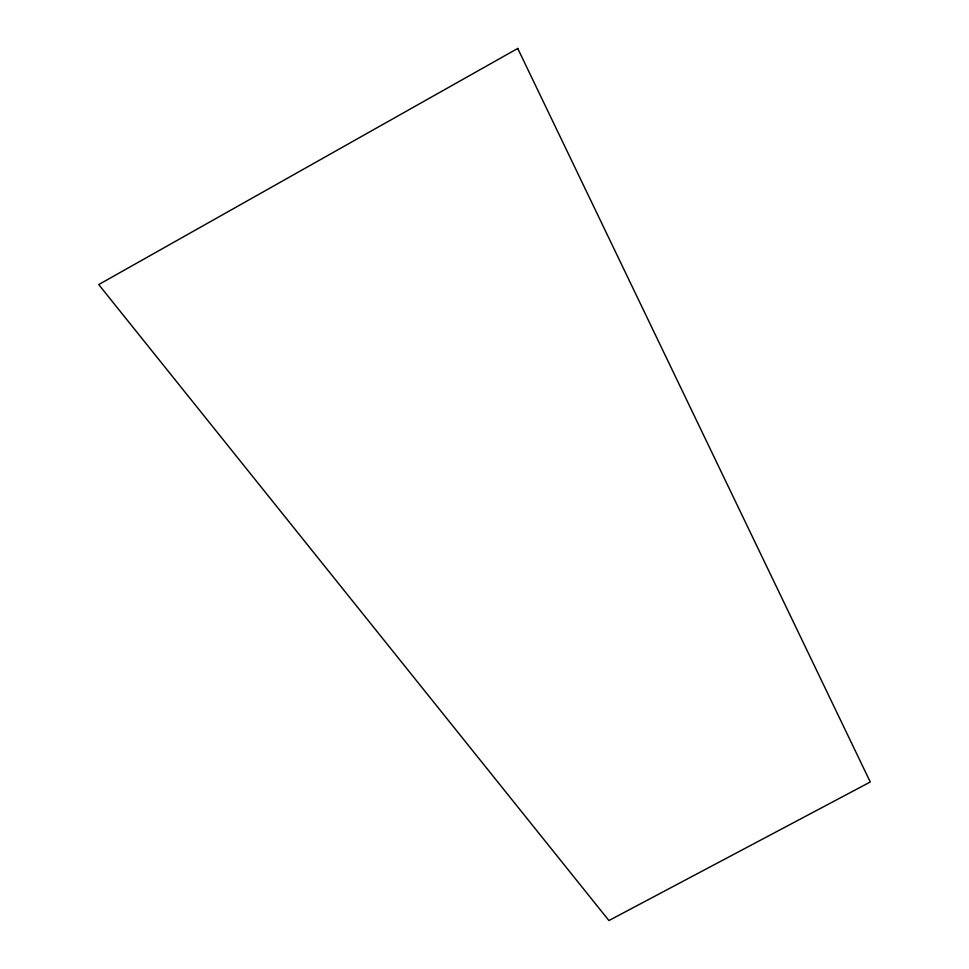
<?xml version="1.0" encoding="UTF-8"?>
<svg xmlns="http://www.w3.org/2000/svg" width="969" height="969" viewBox="0 0 969 969"><rect width="100%" height="100%" fill="white"/><g stroke="black" fill="none" stroke-linecap="round" stroke-linejoin="round"><path stroke-width="1.45" d="M517.737 48.45L98.729 284.571L608.92 920.55L870.271 781.995L517.737 48.45"/></g></svg>
